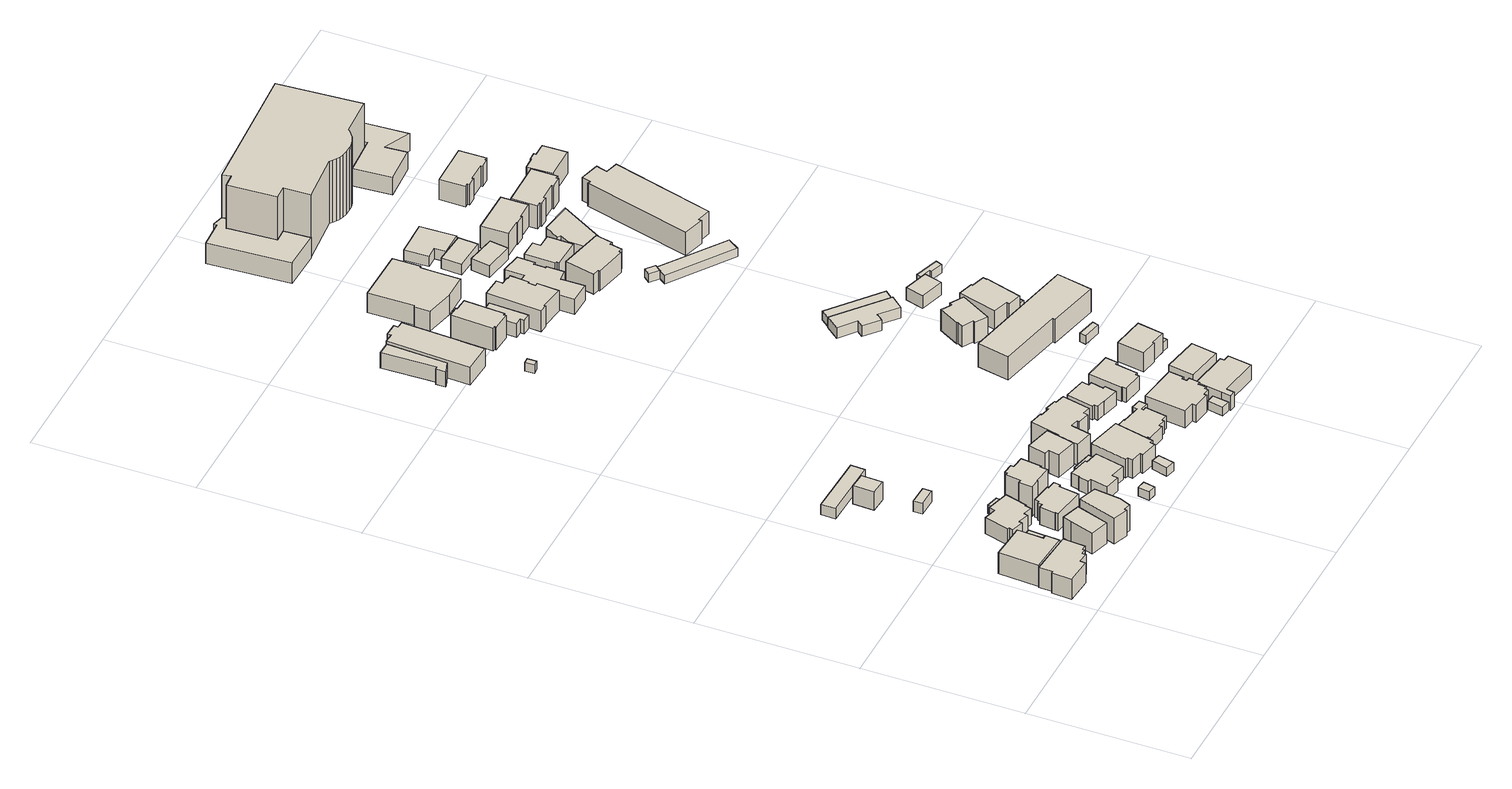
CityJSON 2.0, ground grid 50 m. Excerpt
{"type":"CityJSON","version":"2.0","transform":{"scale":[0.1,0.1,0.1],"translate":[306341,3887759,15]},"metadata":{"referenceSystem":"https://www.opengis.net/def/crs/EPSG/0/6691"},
"CityObjects":{
"building1":{"type":"Building","attributes":{"class":"3001","measuredHeight":2,"BuildingIDAttribute.prefecture":"22","BuildingIDAttribute.city":"22203","BuildingDetailAttribute.surveyYear":2015},"geometry":[{"type":"Solid","lod":"1","boundaries":[[[[0,1,2,3,4,5,6,7,8,9,10,11,12]],[[11,13,14,12]],[[10,15,13,11]],[[9,16,15,10]],[[8,17,16,9]],[[7,18,17,8]],[[6,19,18,7]],[[5,20,19,6]],[[4,21,20,5]],[[3,22,21,4]],[[2,23,22,3]],[[1,24,23,2]],[[0,25,24,1]],[[12,14,25,0]],[[13,15,16,17,18,19,20,21,22,23,24,25,14]]]]}]},
"building2":{"type":"Building","attributes":{"class":"3001","measuredHeight":2,"BuildingIDAttribute.prefecture":"22","BuildingIDAttribute.city":"22203","BuildingDetailAttribute.surveyYear":2015},"geometry":[{"type":"Solid","lod":"1","boundaries":[[[[26,27,28,29,30,31]],[[30,32,33,31]],[[29,34,32,30]],[[28,35,34,29]],[[27,36,35,28]],[[26,37,36,27]],[[31,33,37,26]],[[32,34,35,36,37,33]]]]}]},
"building3":{"type":"Building","attributes":{"class":"3003","measuredHeight":2,"BuildingIDAttribute.prefecture":"22","BuildingIDAttribute.city":"22203","BuildingDetailAttribute.surveyYear":2015},"geometry":[{"type":"Solid","lod":"1","boundaries":[[[[38,39,40,41]],[[40,42,43,41]],[[39,44,42,40]],[[38,45,44,39]],[[41,43,45,38]],[[42,44,45,43]]]]}]},
"building4":{"type":"Building","attributes":{"class":"3001","measuredHeight":2,"BuildingIDAttribute.prefecture":"22","BuildingIDAttribute.city":"22203","BuildingDetailAttribute.surveyYear":2015},"geometry":[{"type":"Solid","lod":"1","boundaries":[[[[46,47,48,49,50]],[[49,51,52,50]],[[48,53,51,49]],[[47,54,53,48]],[[46,55,54,47]],[[50,52,55,46]],[[51,53,54,55,52]]]]}]},
"building5":{"type":"Building","attributes":{"class":"3001","measuredHeight":2,"BuildingIDAttribute.prefecture":"22","BuildingIDAttribute.city":"22203","BuildingDetailAttribute.surveyYear":2015},"geometry":[{"type":"Solid","lod":"1","boundaries":[[[[56,57,58,59,60,61,62,63,64,65,66,67,68,69]],[[68,70,71,69]],[[67,72,70,68]],[[66,73,72,67]],[[65,74,73,66]],[[64,75,74,65]],[[63,76,75,64]],[[62,77,76,63]],[[61,78,77,62]],[[60,79,78,61]],[[59,80,79,60]],[[58,81,80,59]],[[57,82,81,58]],[[56,83,82,57]],[[69,71,83,56]],[[70,72,73,74,75,76,77,78,79,80,81,82,83,71]]]]}]},
"building6":{"type":"Building","attributes":{"class":"3002","measuredHeight":2,"BuildingIDAttribute.prefecture":"22","BuildingIDAttribute.city":"22203","BuildingDetailAttribute.surveyYear":2015},"geometry":[{"type":"Solid","lod":"1","boundaries":[[[[84,85,86,87,88,89,90]],[[89,91,92,90]],[[88,93,91,89]],[[87,94,93,88]],[[86,95,94,87]],[[85,96,95,86]],[[84,97,96,85]],[[90,92,97,84]],[[91,93,94,95,96,97,92]]]]}]},
"building7":{"type":"Building","attributes":{"class":"3001","measuredHeight":2,"BuildingIDAttribute.prefecture":"22","BuildingIDAttribute.city":"22203","BuildingDetailAttribute.surveyYear":2015},"geometry":[{"type":"Solid","lod":"1","boundaries":[[[[98,99,100,101,102,103,104,105,106,107,108,109,110,111]],[[110,112,113,111]],[[109,114,112,110]],[[108,115,114,109]],[[107,116,115,108]],[[106,117,116,107]],[[105,118,117,106]],[[104,119,118,105]],[[103,120,119,104]],[[102,121,120,103]],[[101,122,121,102]],[[100,123,122,101]],[[99,124,123,100]],[[98,125,124,99]],[[111,113,125,98]],[[112,114,115,116,117,118,119,120,121,122,123,124,125,113]]]]}]},
"building8":{"type":"Building","attributes":{"class":"3001","measuredHeight":2,"BuildingIDAttribute.prefecture":"22","BuildingIDAttribute.city":"22203","BuildingDetailAttribute.surveyYear":2015},"geometry":[{"type":"Solid","lod":"1","boundaries":[[[[126,127,128,129]],[[128,130,131,129]],[[127,132,130,128]],[[126,133,132,127]],[[129,131,133,126]],[[130,132,133,131]]]]}]},
"building9":{"type":"Building","attributes":{"class":"3001","measuredHeight":2,"BuildingIDAttribute.prefecture":"22","BuildingIDAttribute.city":"22203","BuildingDetailAttribute.surveyYear":2015},"geometry":[{"type":"Solid","lod":"1","boundaries":[[[[134,135,136,137]],[[136,138,139,137]],[[135,140,138,136]],[[134,141,140,135]],[[137,139,141,134]],[[138,140,141,139]]]]}]},
"building10":{"type":"Building","attributes":{"class":"3001","measuredHeight":2,"BuildingIDAttribute.prefecture":"22","BuildingIDAttribute.city":"22203","BuildingDetailAttribute.surveyYear":2015},"geometry":[{"type":"Solid","lod":"1","boundaries":[[[[142,143,144,145,146]],[[145,147,148,146]],[[144,149,147,145]],[[143,150,149,144]],[[142,151,150,143]],[[146,148,151,142]],[[147,149,150,151,148]]]]}]},
"building11":{"type":"Building","attributes":{"class":"3001","measuredHeight":2,"BuildingIDAttribute.prefecture":"22","BuildingIDAttribute.city":"22203","BuildingDetailAttribute.surveyYear":2015},"geometry":[{"type":"Solid","lod":"1","boundaries":[[[[152,153,154,155]],[[154,156,157,155]],[[153,158,156,154]],[[152,159,158,153]],[[155,157,159,152]],[[156,158,159,157]]]]}]},
"building12":{"type":"Building","attributes":{"class":"3001","measuredHeight":2,"BuildingIDAttribute.prefecture":"22","BuildingIDAttribute.city":"22203","BuildingDetailAttribute.surveyYear":2015},"geometry":[{"type":"Solid","lod":"1","boundaries":[[[[160,161,162,163,164,165,166,167,168,169,170,171,172,173]],[[172,174,175,173]],[[171,176,174,172]],[[170,177,176,171]],[[169,178,177,170]],[[168,179,178,169]],[[167,180,179,168]],[[166,181,180,167]],[[165,182,181,166]],[[164,183,182,165]],[[163,184,183,164]],[[162,185,184,163]],[[161,186,185,162]],[[160,187,186,161]],[[173,175,187,160]],[[174,176,177,178,179,180,181,182,183,184,185,186,187,175]]]]}]},
"building13":{"type":"Building","attributes":{"class":"3003","measuredHeight":2,"BuildingIDAttribute.prefecture":"22","BuildingIDAttribute.city":"22203","BuildingDetailAttribute.surveyYear":2015},"geometry":[{"type":"Solid","lod":"1","boundaries":[[[[188,189,190,191]],[[190,192,193,191]],[[189,194,192,190]],[[188,195,194,189]],[[191,193,195,188]],[[192,194,195,193]]]]}]},
"building14":{"type":"Building","attributes":{"class":"3001","measuredHeight":2,"BuildingIDAttribute.prefecture":"22","BuildingIDAttribute.city":"22203","BuildingDetailAttribute.surveyYear":2015},"geometry":[{"type":"Solid","lod":"1","boundaries":[[[[196,197,198,199,200,201,202,203,204,205,206,207]],[[206,208,209,207]],[[205,210,208,206]],[[204,211,210,205]],[[203,212,211,204]],[[202,213,212,203]],[[201,214,213,202]],[[200,215,214,201]],[[199,216,215,200]],[[198,217,216,199]],[[197,218,217,198]],[[196,219,218,197]],[[207,209,219,196]],[[208,210,211,212,213,214,215,216,217,218,219,209]]]]}]},
"building15":{"type":"Building","attributes":{"class":"3001","measuredHeight":2,"BuildingIDAttribute.prefecture":"22","BuildingIDAttribute.city":"22203","BuildingDetailAttribute.surveyYear":2015},"geometry":[{"type":"Solid","lod":"1","boundaries":[[[[220,221,222,223,224,225]],[[224,226,227,225]],[[223,228,226,224]],[[222,229,228,223]],[[221,230,229,222]],[[220,231,230,221]],[[225,227,231,220]],[[226,228,229,230,231,227]]]]}]},
"building16":{"type":"Building","attributes":{"class":"3001","measuredHeight":2,"BuildingIDAttribute.prefecture":"22","BuildingIDAttribute.city":"22203","BuildingDetailAttribute.surveyYear":2015},"geometry":[{"type":"Solid","lod":"1","boundaries":[[[[232,233,234,235,236,237]],[[236,238,239,237]],[[235,240,238,236]],[[234,241,240,235]],[[233,242,241,234]],[[232,243,242,233]],[[237,239,243,232]],[[238,240,241,242,243,239]]]]}]},
"building17":{"type":"Building","attributes":{"class":"3003","measuredHeight":2,"BuildingIDAttribute.prefecture":"22","BuildingIDAttribute.city":"22203","BuildingDetailAttribute.surveyYear":2015},"geometry":[{"type":"Solid","lod":"1","boundaries":[[[[244,245,246,247]],[[246,248,249,247]],[[245,250,248,246]],[[244,251,250,245]],[[247,249,251,244]],[[248,250,251,249]]]]}]},
"building18":{"type":"Building","attributes":{"class":"3001","measuredHeight":2,"BuildingIDAttribute.prefecture":"22","BuildingIDAttribute.city":"22203","BuildingDetailAttribute.surveyYear":2015},"geometry":[{"type":"Solid","lod":"1","boundaries":[[[[252,253,254,255,256,257,258,259,260,261]],[[260,262,263,261]],[[259,264,262,260]],[[258,265,264,259]],[[257,266,265,258]],[[256,267,266,257]],[[255,268,267,256]],[[254,269,268,255]],[[253,270,269,254]],[[252,271,270,253]],[[261,263,271,252]],[[262,264,265,266,267,268,269,270,271,263]]]]}]},
"building19":{"type":"Building","attributes":{"class":"3001","measuredHeight":2,"BuildingIDAttribute.prefecture":"22","BuildingIDAttribute.city":"22203","BuildingDetailAttribute.surveyYear":2015},"geometry":[{"type":"Solid","lod":"1","boundaries":[[[[272,273,274,275,276,277,278,279,280,281,282,283,284,285,286,287,288,289]],[[288,290,291,289]],[[287,292,290,288]],[[286,293,292,287]],[[285,294,293,286]],[[284,295,294,285]],[[283,296,295,284]],[[282,297,296,283]],[[281,298,297,282]],[[280,299,298,281]],[[279,300,299,280]],[[278,301,300,279]],[[277,302,301,278]],[[276,303,302,277]],[[275,304,303,276]],[[274,305,304,275]],[[273,306,305,274]],[[272,307,306,273]],[[289,291,307,272]],[[290,292,293,294,295,296,297,298,299,300,301,302,303,304,305,306,307,291]]]]}]},
"building20":{"type":"Building","attributes":{"class":"3001","measuredHeight":2,"BuildingIDAttribute.prefecture":"22","BuildingIDAttribute.city":"22203","BuildingDetailAttribute.surveyYear":2015},"geometry":[{"type":"Solid","lod":"1","boundaries":[[[[308,309,310,311,312,313,314,315,316,317,318,319,320,321,322,323,324,325]],[[324,326,327,325]],[[323,328,326,324]],[[322,329,328,323]],[[321,330,329,322]],[[320,331,330,321]],[[319,332,331,320]],[[318,333,332,319]],[[317,334,333,318]],[[316,335,334,317]],[[315,336,335,316]],[[314,337,336,315]],[[313,338,337,314]],[[312,339,338,313]],[[311,340,339,312]],[[310,341,340,311]],[[309,342,341,310]],[[308,343,342,309]],[[325,327,343,308]],[[326,328,329,330,331,332,333,334,335,336,337,338,339,340,341,342,343,327]]]]}]},
"building21":{"type":"Building","attributes":{"class":"3003","measuredHeight":2,"BuildingIDAttribute.prefecture":"22","BuildingIDAttribute.city":"22203","BuildingDetailAttribute.surveyYear":2015},"geometry":[{"type":"Solid","lod":"1","boundaries":[[[[344,345,346,347,348,349,350]],[[349,351,352,350]],[[348,353,351,349]],[[347,354,353,348]],[[346,355,354,347]],[[345,356,355,346]],[[344,357,356,345]],[[350,352,357,344]],[[351,353,354,355,356,357,352]]]]}]},
"building22":{"type":"Building","attributes":{"class":"3003","measuredHeight":2,"BuildingIDAttribute.prefecture":"22","BuildingIDAttribute.city":"22203","BuildingDetailAttribute.surveyYear":2015},"geometry":[{"type":"Solid","lod":"1","boundaries":[[[[358,359,360,361,362,363]],[[362,364,365,363]],[[361,366,364,362]],[[360,367,366,361]],[[359,368,367,360]],[[358,369,368,359]],[[363,365,369,358]],[[364,366,367,368,369,365]]]]}]},
"building23":{"type":"Building","attributes":{"class":"3001","measuredHeight":2,"BuildingIDAttribute.prefecture":"22","BuildingIDAttribute.city":"22203","BuildingDetailAttribute.surveyYear":2015},"geometry":[{"type":"Solid","lod":"1","boundaries":[[[[370,371,372,373,374,375,376,377,378,379,380,381]],[[380,382,383,381]],[[379,384,382,380]],[[378,385,384,379]],[[377,386,385,378]],[[376,387,386,377]],[[375,388,387,376]],[[374,389,388,375]],[[373,390,389,374]],[[372,391,390,373]],[[371,392,391,372]],[[370,393,392,371]],[[381,383,393,370]],[[382,384,385,386,387,388,389,390,391,392,393,383]]]]}]},
"building24":{"type":"Building","attributes":{"class":"3001","measuredHeight":2,"BuildingIDAttribute.prefecture":"22","BuildingIDAttribute.city":"22203","BuildingDetailAttribute.surveyYear":2015},"geometry":[{"type":"Solid","lod":"1","boundaries":[[[[394,395,396,397]],[[396,398,399,397]],[[395,400,398,396]],[[394,401,400,395]],[[397,399,401,394]],[[398,400,401,399]]]]}]},
"building25":{"type":"Building","attributes":{"class":"3001","measuredHeight":2,"BuildingIDAttribute.prefecture":"22","BuildingIDAttribute.city":"22203","BuildingDetailAttribute.surveyYear":2015},"geometry":[{"type":"Solid","lod":"1","boundaries":[[[[402,403,404,405,406,407,408,409,410,411]],[[410,412,413,411]],[[409,414,412,410]],[[408,415,414,409]],[[407,416,415,408]],[[406,417,416,407]],[[405,418,417,406]],[[404,419,418,405]],[[403,420,419,404]],[[402,421,420,403]],[[411,413,421,402]],[[412,414,415,416,417,418,419,420,421,413]]]]}]},
"building26":{"type":"Building","attributes":{"class":"3001","measuredHeight":2,"BuildingIDAttribute.prefecture":"22","BuildingIDAttribute.city":"22203","BuildingDetailAttribute.surveyYear":2015},"geometry":[{"type":"Solid","lod":"1","boundaries":[[[[422,423,424,425,426,427,428,429,430,431,432,433,434,435,436,437]],[[436,438,439,437]],[[435,440,438,436]],[[434,441,440,435]],[[433,442,441,434]],[[432,443,442,433]],[[431,444,443,432]],[[430,445,444,431]],[[429,446,445,430]],[[428,447,446,429]],[[427,448,447,428]],[[426,449,448,427]],[[425,450,449,426]],[[424,451,450,425]],[[423,452,451,424]],[[422,453,452,423]],[[437,439,453,422]],[[438,440,441,442,443,444,445,446,447,448,449,450,451,452,453,439]]]]}]},
"building27":{"type":"Building","attributes":{"class":"3003","measuredHeight":2,"BuildingIDAttribute.prefecture":"22","BuildingIDAttribute.city":"22203","BuildingDetailAttribute.surveyYear":2015},"geometry":[{"type":"Solid","lod":"1","boundaries":[[[[454,455,456,457]],[[456,458,459,457]],[[455,460,458,456]],[[454,461,460,455]],[[457,459,461,454]],[[458,460,461,459]]]]}]},
"building28":{"type":"Building","attributes":{"class":"3001","measuredHeight":2,"BuildingIDAttribute.prefecture":"22","BuildingIDAttribute.city":"22203","BuildingDetailAttribute.surveyYear":2015},"geometry":[{"type":"Solid","lod":"1","boundaries":[[[[462,463,464,465,466,467,468,469,470,471]],[[470,472,473,471]],[[469,474,472,470]],[[468,475,474,469]],[[467,476,475,468]],[[466,477,476,467]],[[465,478,477,466]],[[464,479,478,465]],[[463,480,479,464]],[[462,481,480,463]],[[471,473,481,462]],[[472,474,475,476,477,478,479,480,481,473]]]]}]},
"building29":{"type":"Building","attributes":{"class":"3001","measuredHeight":2,"BuildingIDAttribute.prefecture":"22","BuildingIDAttribute.city":"22203","BuildingDetailAttribute.surveyYear":2015},"geometry":[{"type":"Solid","lod":"1","boundaries":[[[[482,483,484,485,486,487,488,489,490,491]],[[490,492,493,491]],[[489,494,492,490]],[[488,495,494,489]],[[487,496,495,488]],[[486,497,496,487]],[[485,498,497,486]],[[484,499,498,485]],[[483,500,499,484]],[[482,501,500,483]],[[491,493,501,482]],[[492,494,495,496,497,498,499,500,501,493]]]]}]},
"building30":{"type":"Building","attributes":{"class":"3001","measuredHeight":2,"BuildingIDAttribute.prefecture":"22","BuildingIDAttribute.city":"22203","BuildingDetailAttribute.surveyYear":2015},"geometry":[{"type":"Solid","lod":"1","boundaries":[[[[502,503,504,505,506,507,508,509,510]],[[509,511,512,510]],[[508,513,511,509]],[[507,514,513,508]],[[506,515,514,507]],[[505,516,515,506]],[[504,517,516,505]],[[503,518,517,504]],[[502,519,518,503]],[[510,512,519,502]],[[511,513,514,515,516,517,518,519,512]]]]}]},
"building31":{"type":"Building","attributes":{"class":"3001","measuredHeight":2,"BuildingIDAttribute.prefecture":"22","BuildingIDAttribute.city":"22203","BuildingDetailAttribute.surveyYear":2015},"geometry":[{"type":"Solid","lod":"1","boundaries":[[[[520,521,522,523]],[[522,524,525,523]],[[521,526,524,522]],[[520,527,526,521]],[[523,525,527,520]],[[524,526,527,525]]]]}]},
"building32":{"type":"Building","attributes":{"class":"3001","measuredHeight":2,"BuildingIDAttribute.prefecture":"22","BuildingIDAttribute.city":"22203","BuildingDetailAttribute.surveyYear":2015},"geometry":[{"type":"Solid","lod":"1","boundaries":[[[[528,529,530,531,532,533,534,535]],[[534,536,537,535]],[[533,538,536,534]],[[532,539,538,533]],[[531,540,539,532]],[[530,541,540,531]],[[529,542,541,530]],[[528,543,542,529]],[[535,537,543,528]],[[536,538,539,540,541,542,543,537]]]]}]},
"building33":{"type":"Building","attributes":{"class":"3001","measuredHeight":2,"BuildingIDAttribute.prefecture":"22","BuildingIDAttribute.city":"22203","BuildingDetailAttribute.surveyYear":2015},"geometry":[{"type":"Solid","lod":"1","boundaries":[[[[544,545,546,547,548,549]],[[548,550,551,549]],[[547,552,550,548]],[[546,553,552,547]],[[545,554,553,546]],[[544,555,554,545]],[[549,551,555,544]],[[550,552,553,554,555,551]]]]}]},
"building34":{"type":"Building","attributes":{"class":"3001","measuredHeight":2,"BuildingIDAttribute.prefecture":"22","BuildingIDAttribute.city":"22203","BuildingDetailAttribute.surveyYear":2015},"geometry":[{"type":"Solid","lod":"1","boundaries":[[[[556,557,558,559,560,561,562,563,564,565]],[[564,566,567,565]],[[563,568,566,564]],[[562,569,568,563]],[[561,570,569,562]],[[560,571,570,561]],[[559,572,571,560]],[[558,573,572,559]],[[557,574,573,558]],[[556,575,574,557]],[[565,567,575,556]],[[566,568,569,570,571,572,573,574,575,567]]]]}]},
"building35":{"type":"Building","attributes":{"class":"3001","measuredHeight":2,"BuildingIDAttribute.prefecture":"22","BuildingIDAttribute.city":"22203","BuildingDetailAttribute.surveyYear":2015},"geometry":[{"type":"Solid","lod":"1","boundaries":[[[[576,577,578,579,580,581,582,583,584,585,586,587,588,589,590]],[[589,591,592,590]],[[588,593,591,589]],[[587,594,593,588]],[[586,595,594,587]],[[585,596,595,586]],[[584,597,596,585]],[[583,598,597,584]],[[582,599,598,583]],[[581,600,599,582]],[[580,601,600,581]],[[579,602,601,580]],[[578,603,602,579]],[[577,604,603,578]],[[576,605,604,577]],[[590,592,605,576]],[[591,593,594,595,596,597,598,599,600,601,602,603,604,605,592]]]]}]},
"building36":{"type":"Building","attributes":{"class":"3001","measuredHeight":2,"BuildingIDAttribute.prefecture":"22","BuildingIDAttribute.city":"22203","BuildingDetailAttribute.surveyYear":2015},"geometry":[{"type":"Solid","lod":"1","boundaries":[[[[606,607,608,609,610,611,612,613,614,615]],[[614,616,617,615]],[[613,618,616,614]],[[612,619,618,613]],[[611,620,619,612]],[[610,621,620,611]],[[609,622,621,610]],[[608,623,622,609]],[[607,624,623,608]],[[606,625,624,607]],[[615,617,625,606]],[[616,618,619,620,621,622,623,624,625,617]]]]}]},
"building37":{"type":"Building","attributes":{"class":"3001","measuredHeight":2,"BuildingIDAttribute.prefecture":"22","BuildingIDAttribute.city":"22203","BuildingDetailAttribute.surveyYear":2015},"geometry":[{"type":"Solid","lod":"1","boundaries":[[[[626,627,628,629,630,631]],[[630,632,633,631]],[[629,634,632,630]],[[628,635,634,629]],[[627,636,635,628]],[[626,637,636,627]],[[631,633,637,626]],[[632,634,635,636,637,633]]]]}]},
"building38":{"type":"Building","attributes":{"class":"3003","measuredHeight":2,"BuildingIDAttribute.prefecture":"22","BuildingIDAttribute.city":"22203","BuildingDetailAttribute.surveyYear":2015},"geometry":[{"type":"Solid","lod":"1","boundaries":[[[[638,639,640,641]],[[640,642,643,641]],[[639,644,642,640]],[[638,645,644,639]],[[641,643,645,638]],[[642,644,645,643]]]]}]},
"building39":{"type":"Building","attributes":{"class":"3003","measuredHeight":2,"BuildingIDAttribute.prefecture":"22","BuildingIDAttribute.city":"22203","BuildingDetailAttribute.surveyYear":2015},"geometry":[{"type":"Solid","lod":"1","boundaries":[[[[646,647,648,649]],[[648,650,651,649]],[[647,652,650,648]],[[646,653,652,647]],[[649,651,653,646]],[[650,652,653,651]]]]}]},
"building40":{"type":"Building","attributes":{"class":"3001","measuredHeight":2,"BuildingIDAttribute.prefecture":"22","BuildingIDAttribute.city":"22203","BuildingDetailAttribute.surveyYear":2015},"geometry":[{"type":"Solid","lod":"1","boundaries":[[[[654,655,656,657,658,659,660,661,662]],[[661,663,664,662]],[[660,665,663,661]],[[659,666,665,660]],[[658,667,666,659]],[[657,668,667,658]],[[656,669,668,657]],[[655,670,669,656]],[[654,671,670,655]],[[662,664,671,654]],[[663,665,666,667,668,669,670,671,664]]]]}]},
"building41":{"type":"Building","attributes":{"class":"3001","measuredHeight":2,"BuildingIDAttribute.prefecture":"22","BuildingIDAttribute.city":"22203","BuildingDetailAttribute.surveyYear":2015},"geometry":[{"type":"Solid","lod":"1","boundaries":[[[[672,673,674,675,676,677,678,679,680,681,682,683]],[[682,684,685,683]],[[681,686,684,682]],[[680,687,686,681]],[[679,688,687,680]],[[678,689,688,679]],[[677,690,689,678]],[[676,691,690,677]],[[675,692,691,676]],[[674,693,692,675]],[[673,694,693,674]],[[672,695,694,673]],[[683,685,695,672]],[[684,686,687,688,689,690,691,692,693,694,695,685]]]]}]},
"building42":{"type":"Building","attributes":{"class":"3003","measuredHeight":2,"BuildingIDAttribute.prefecture":"22","BuildingIDAttribute.city":"22203","BuildingDetailAttribute.surveyYear":2015},"geometry":[{"type":"Solid","lod":"1","boundaries":[[[[696,697,698,699]],[[698,700,701,699]],[[697,702,700,698]],[[696,703,702,697]],[[699,701,703,696]],[[700,702,703,701]]]]}]},
"building43":{"type":"Building","attributes":{"class":"3001","measuredHeight":2,"BuildingIDAttribute.prefecture":"22","BuildingIDAttribute.city":"22203","BuildingDetailAttribute.surveyYear":2015},"geometry":[{"type":"Solid","lod":"1","boundaries":[[[[704,705,706,707,708,709,710,711,712,713]],[[712,714,715,713]],[[711,716,714,712]],[[710,717,716,711]],[[709,718,717,710]],[[708,719,718,709]],[[707,720,719,708]],[[706,721,720,707]],[[705,722,721,706]],[[704,723,722,705]],[[713,715,723,704]],[[714,716,717,718,719,720,721,722,723,715]]]]}]},
"building44":{"type":"Building","attributes":{"class":"3001","measuredHeight":2,"BuildingIDAttribute.prefecture":"22","BuildingIDAttribute.city":"22203","BuildingDetailAttribute.surveyYear":2015},"geometry":[{"type":"Solid","lod":"1","boundaries":[[[[724,725,726,727,728,729,730,731,732,733,734]],[[733,735,736,734]],[[732,737,735,733]],[[731,738,737,732]],[[730,739,738,731]],[[729,740,739,730]],[[728,741,740,729]],[[727,742,741,728]],[[726,743,742,727]],[[725,744,743,726]],[[724,745,744,725]],[[734,736,745,724]],[[735,737,738,739,740,741,742,743,744,745,736]]]]}]},
"building45":{"type":"Building","attributes":{"class":"3003","measuredHeight":2,"BuildingIDAttribute.prefecture":"22","BuildingIDAttribute.city":"22203","BuildingDetailAttribute.surveyYear":2015},"geometry":[{"type":"Solid","lod":"1","boundaries":[[[[746,747,748,749]],[[748,750,751,749]],[[747,752,750,748]],[[746,753,752,747]],[[749,751,753,746]],[[750,752,753,751]]]]}]},
"building46":{"type":"Building","attributes":{"class":"3001","measuredHeight":2,"BuildingIDAttribute.prefecture":"22","BuildingIDAttribute.city":"22203","BuildingDetailAttribute.surveyYear":2015},"geometry":[{"type":"Solid","lod":"1","boundaries":[[[[754,755,756,757]],[[756,758,759,757]],[[755,760,758,756]],[[754,761,760,755]],[[757,759,761,754]],[[758,760,761,759]]]]}]},
"building47":{"type":"Building","attributes":{"class":"3001","measuredHeight":2,"BuildingIDAttribute.prefecture":"22","BuildingIDAttribute.city":"22203","BuildingDetailAttribute.surveyYear":2015},"geometry":[{"type":"Solid","lod":"1","boundaries":[[[[762,763,764,765,766,767,768,769,770,771]],[[770,772,773,771]],[[769,774,772,770]],[[768,775,774,769]],[[767,776,775,768]],[[766,777,776,767]],[[765,778,777,766]],[[764,779,778,765]],[[763,780,779,764]],[[762,781,780,763]],[[771,773,781,762]],[[772,774,775,776,777,778,779,780,781,773]]]]}]},
"building48":{"type":"Building","attributes":{"class":"3001","measuredHeight":2,"BuildingIDAttribute.prefecture":"22","BuildingIDAttribute.city":"22203","BuildingDetailAttribute.surveyYear":2015},"geometry":[{"type":"Solid","lod":"1","boundaries":[[[[782,783,784,785]],[[784,786,787,785]],[[783,788,786,784]],[[782,789,788,783]],[[785,787,789,782]],[[786,788,789,787]]]]}]},
"building49":{"type":"Building","attributes":{"class":"3001","measuredHeight":2,"BuildingIDAttribute.prefecture":"22","BuildingIDAttribute.city":"22203","BuildingDetailAttribute.surveyYear":2015},"geometry":[{"type":"Solid","lod":"1","boundaries":[[[[790,791,792,793]],[[792,794,795,793]],[[791,796,794,792]],[[790,797,796,791]],[[793,795,797,790]],[[794,796,797,795]]]]}]},
"building50":{"type":"Building","attributes":{"class":"3001","measuredHeight":2,"BuildingIDAttribute.prefecture":"22","BuildingIDAttribute.city":"22203","BuildingDetailAttribute.surveyYear":2015},"geometry":[{"type":"Solid","lod":"1","boundaries":[[[[798,799,800,801]],[[800,802,803,801]],[[799,804,802,800]],[[798,805,804,799]],[[801,803,805,798]],[[802,804,805,803]]]]}]},
"building51":{"type":"Building","attributes":{"class":"3001","measuredHeight":2,"BuildingIDAttribute.prefecture":"22","BuildingIDAttribute.city":"22203","BuildingDetailAttribute.surveyYear":2015},"geometry":[{"type":"Solid","lod":"1","boundaries":[[[[806,807,808,809,810,811,812,813]],[[812,814,815,813]],[[811,816,814,812]],[[810,817,816,811]],[[809,818,817,810]],[[808,819,818,809]],[[807,820,819,808]],[[806,821,820,807]],[[813,815,821,806]],[[814,816,817,818,819,820,821,815]]]]}]},
"building52":{"type":"Building","attributes":{"class":"3001","measuredHeight":2,"BuildingIDAttribute.prefecture":"22","BuildingIDAttribute.city":"22203","BuildingDetailAttribute.surveyYear":2015},"geometry":[{"type":"Solid","lod":"1","boundaries":[[[[822,823,824,825,826,827]],[[826,828,829,827]],[[825,830,828,826]],[[824,831,830,825]],[[823,832,831,824]],[[822,833,832,823]],[[827,829,833,822]],[[828,830,831,832,833,829]]]]}]},
"building53":{"type":"Building","attributes":{"class":"3003","measuredHeight":2,"BuildingIDAttribute.prefecture":"22","BuildingIDAttribute.city":"22203","BuildingDetailAttribute.surveyYear":2015},"geometry":[{"type":"Solid","lod":"1","boundaries":[[[[834,835,836,837,838,839]],[[838,840,841,839]],[[837,842,840,838]],[[836,843,842,837]],[[835,844,843,836]],[[834,845,844,835]],[[839,841,845,834]],[[840,842,843,844,845,841]]]]}]},
"building54":{"type":"Building","attributes":{"class":"3003","measuredHeight":2,"BuildingIDAttribute.prefecture":"22","BuildingIDAttribute.city":"22203","BuildingDetailAttribute.surveyYear":2015},"geometry":[{"type":"Solid","lod":"1","boundaries":[[[[846,847,848,849]],[[848,850,851,849]],[[847,852,850,848]],[[846,853,852,847]],[[849,851,853,846]],[[850,852,853,851]]]]}]},
"building55":{"type":"Building","attributes":{"class":"3001","measuredHeight":2,"BuildingIDAttribute.prefecture":"22","BuildingIDAttribute.city":"22203","BuildingDetailAttribute.surveyYear":2015},"geometry":[{"type":"Solid","lod":"1","boundaries":[[[[854,855,856,857,858,859,860,861]],[[860,862,863,861]],[[859,864,862,860]],[[858,865,864,859]],[[857,866,865,858]],[[856,867,866,857]],[[855,868,867,856]],[[854,869,868,855]],[[861,863,869,854]],[[862,864,865,866,867,868,869,863]]]]}]},
"building56":{"type":"Building","attributes":{"class":"3001","measuredHeight":2,"BuildingIDAttribute.prefecture":"22","BuildingIDAttribute.city":"22203","BuildingDetailAttribute.surveyYear":2015},"geometry":[{"type":"Solid","lod":"1","boundaries":[[[[870,871,872,873,874,875,876]],[[875,877,878,876]],[[874,879,877,875]],[[873,880,879,874]],[[872,881,880,873]],[[871,882,881,872]],[[870,883,882,871]],[[876,878,883,870]],[[877,879,880,881,882,883,878]]]]}]},
"building57":{"type":"Building","attributes":{"class":"3002","measuredHeight":2,"BuildingIDAttribute.prefecture":"22","BuildingIDAttribute.city":"22203","BuildingDetailAttribute.surveyYear":2015},"geometry":[{"type":"Solid","lod":"1","boundaries":[[[[884,885,886,887,888,889,890,891,892,893,894,895,896,897,898,899,900,901,902,903,904]],[[903,905,906,904]],[[902,907,905,903]],[[901,908,907,902]],[[900,909,908,901]],[[899,910,909,900]],[[898,911,910,899]],[[897,912,911,898]],[[896,913,912,897]],[[895,914,913,896]],[[894,915,914,895]],[[893,916,915,894]],[[892,917,916,893]],[[891,918,917,892]],[[890,919,918,891]],[[889,920,919,890]],[[888,921,920,889]],[[887,922,921,888]],[[886,923,922,887]],[[885,924,923,886]],[[884,925,924,885]],[[904,906,925,884]],[[905,907,908,909,910,911,912,913,914,915,916,917,918,919,920,921,922,923,924,925,906]]]]}]},
"building58":{"type":"Building","attributes":{"class":"3001","measuredHeight":2,"BuildingIDAttribute.prefecture":"22","BuildingIDAttribute.city":"22203","BuildingDetailAttribute.surveyYear":2015},"geometry":[{"type":"Solid","lod":"1","boundaries":[[[[926,927,928,929,930,931,932,933,934,935,936,937,938]],[[937,939,940,938]],[[936,941,939,937]],[[935,942,941,936]],[[934,943,942,935]],[[933,944,943,934]],[[932,945,944,933]],[[931,946,945,932]],[[930,947,946,931]],[[929,948,947,930]],[[928,949,948,929]],[[927,950,949,928]],[[926,951,950,927]],[[938,940,951,926]],[[939,941,942,943,944,945,946,947,948,949,950,951,940]]]]}]},
"building59":{"type":"Building","attributes":{"class":"3001","measuredHeight":2,"BuildingIDAttribute.prefecture":"22","BuildingIDAttribute.city":"22203","BuildingDetailAttribute.surveyYear":2015},"geometry":[{"type":"Solid","lod":"1","boundaries":[[[[952,953,954,955,956,957,958,959,960,961,962]],[[961,963,964,962]],[[960,965,963,961]],[[959,966,965,960]],[[958,967,966,959]],[[957,968,967,958]],[[956,969,968,957]],[[955,970,969,956]],[[954,971,970,955]],[[953,972,971,954]],[[952,973,972,953]],[[962,964,973,952]],[[963,965,966,967,968,969,970,971,972,973,964]]]]}]},
"building60":{"type":"Building","attributes":{"class":"3001","measuredHeight":2,"BuildingIDAttribute.prefecture":"22","BuildingIDAttribute.city":"22203","BuildingDetailAttribute.surveyYear":2015},"geometry":[{"type":"Solid","lod":"1","boundaries":[[[[974,975,976,977,978,979,980,981,982,983,984,985]],[[984,986,987,985]],[[983,988,986,984]],[[982,989,988,983]],[[981,990,989,982]],[[980,991,990,981]],[[979,992,991,980]],[[978,993,992,979]],[[977,994,993,978]],[[976,995,994,977]],[[975,996,995,976]],[[974,997,996,975]],[[985,987,997,974]],[[986,988,989,990,991,992,993,994,995,996,997,987]]]]}]},
"building61":{"type":"Building","attributes":{"class":"3003","measuredHeight":2,"BuildingIDAttribute.prefecture":"22","BuildingIDAttribute.city":"22203","BuildingDetailAttribute.surveyYear":2015},"geometry":[{"type":"Solid","lod":"1","boundaries":[[[[998,999,1000,1001,1002,1003,1004,1005]],[[1004,1006,1007,1005]],[[1003,1008,1006,1004]],[[1002,1009,1008,1003]],[[1001,1010,1009,1002]],[[1000,1011,1010,1001]],[[999,1012,1011,1000]],[[998,1013,1012,999]],[[1005,1007,1013,998]],[[1006,1008,1009,1010,1011,1012,1013,1007]]]]}]},
"building62":{"type":"Building","attributes":{"class":"3001","measuredHeight":2,"BuildingIDAttribute.prefecture":"22","BuildingIDAttribute.city":"22203","BuildingDetailAttribute.surveyYear":2015},"geometry":[{"type":"Solid","lod":"1","boundaries":[[[[1014,1015,1016,1017,1018,1019,1020,1021]],[[1020,1022,1023,1021]],[[1019,1024,1022,1020]],[[1018,1025,1024,1019]],[[1017,1026,1025,1018]],[[1016,1027,1026,1017]],[[1015,1028,1027,1016]],[[1014,1029,1028,1015]],[[1021,1023,1029,1014]],[[1022,1024,1025,1026,1027,1028,1029,1023]]]]}]}
},
"vertices":[
[161,176,17],[156,107,17],[140,108,17],[140,101,17],[123,102,17],[123,96,17],[123,90,17],[89,92,17],[88,76,17],[5,82,17],[9,144,17],[16,144,17],[18,186,17],[16,144,88],[18,186,88],[9,144,88],[5,82,88],[88,76,88],[89,92,88],[123,90,88],[123,96,88],[123,102,88],[140,101,88],[140,108,88],[156,107,88],[161,176,88],
[141,226,15],[154,225,15],[151,181,15],[24,189,15],[32,314,15],[146,307,15],[32,314,89],[146,307,89],[24,189,89],[151,181,89],[154,225,89],[141,226,89],
[145,250,21],[149,301,21],[201,297,21],[197,246,21],[201,297,51],[197,246,51],[149,301,51],[145,250,51],
[231,184,23],[240,210,23],[299,191,23],[265,89,23],[206,108,23],[265,89,96],[206,108,96],[299,191,96],[240,210,96],[231,184,96],
[180,419,15],[220,408,15],[226,427,15],[297,407,15],[277,338,15],[274,339,15],[268,319,15],[240,327,15],[237,316,15],[202,326,15],[199,316,15],[161,327,15],[165,340,15],[158,342,15],[165,340,71],[158,342,71],[161,327,71],[199,316,71],[202,326,71],[237,316,71],[240,327,71],[268,319,71],[274,339,71],[277,338,71],[297,407,71],[226,427,71],[220,408,71],[180,419,71],
[309,190,27],[365,170,27],[354,88,27],[339,53,27],[317,58,27],[314,51,27],[267,68,27],[314,51,117],[267,68,117],[317,58,117],[339,53,117],[354,88,117],[365,170,117],[309,190,117],
[359,310,22],[359,306,22],[386,302,22],[383,281,22],[376,282,22],[366,219,22],[263,235,22],[264,245,22],[263,246,22],[270,294,22],[283,292,22],[285,307,22],[292,306,22],[294,320,22],[292,306,83],[294,320,83],[285,307,83],[283,292,83],[270,294,83],[263,246,83],[264,245,83],[263,235,83],[366,219,83],[376,282,83],[383,281,83],[386,302,83],[359,306,83],[359,310,83],
[306,440,12],[301,418,12],[263,426,12],[268,449,12],[263,426,42],[268,449,42],[301,418,42],[306,440,42],
[199,616,7],[199,644,7],[260,642,7],[259,614,7],[260,642,45],[259,614,45],[199,644,45],[199,616,45],
[214,807,8],[212,761,8],[211,742,8],[160,745,8],[163,810,8],[160,745,72],[163,810,72],[211,742,72],[212,761,72],[214,807,72],
[82,827,8],[83,872,8],[276,866,8],[274,821,8],[276,866,44],[274,821,44],[83,872,44],[82,827,44],
[398,346,15],[394,347,15],[391,322,15],[334,330,15],[333,327,15],[302,331,15],[307,373,15],[317,372,15],[323,421,15],[333,419,15],[334,427,15],[367,423,15],[366,414,15],[406,409,15],[366,414,118],[406,409,118],[367,423,118],[334,427,118],[333,419,118],[323,421,118],[317,372,118],[307,373,118],[302,331,118],[333,327,118],[334,330,118],[391,322,118],[394,347,118],[398,346,118],
[506,51,30],[479,56,30],[486,92,30],[513,87,30],[486,92,60],[513,87,60],[479,56,60],[506,51,60],
[445,217,31],[434,219,31],[441,251,31],[444,251,31],[450,278,31],[514,264,31],[513,257,31],[555,248,31],[534,158,31],[485,169,31],[481,151,31],[433,162,31],[481,151,78],[433,162,78],[485,169,78],[534,158,78],[555,248,78],[513,257,78],[514,264,78],[450,278,78],[444,251,78],[441,251,78],[434,219,78],[445,217,78],
[561,274,31],[556,250,31],[517,259,31],[518,264,31],[490,270,31],[494,288,31],[490,270,61],[494,288,61],[518,264,61],[517,259,61],[556,250,61],[561,274,61],
[549,314,21],[482,330,21],[490,363,21],[475,367,21],[488,423,21],[570,403,21],[488,423,100],[570,403,100],[475,367,100],[490,363,100],[482,330,100],[549,314,100],
[607,103,32],[636,95,32],[624,45,32],[594,53,32],[624,45,62],[594,53,62],[636,95,62],[607,103,62],
[568,269,34],[676,243,34],[647,119,34],[637,121,34],[633,105,34],[578,118,34],[580,126,34],[545,134,34],[549,151,34],[541,153,34],[549,151,99],[541,153,99],[545,134,99],[580,126,99],[578,118,99],[633,105,99],[637,121,99],[647,119,99],[676,243,99],[568,269,99],
[564,367,25],[566,366,25],[588,459,25],[631,449,25],[630,445,25],[660,438,25],[661,445,25],[698,436,25],[696,431,25],[727,423,25],[708,337,25],[684,342,25],[680,328,25],[641,337,25],[643,344,25],[618,350,25],[604,288,25],[549,301,25],[604,288,99],[549,301,99],[618,350,99],[643,344,99],[641,337,99],[680,328,99],[684,342,99],[708,337,99],[727,423,99],[696,431,99],[698,436,99],[661,445,99],[660,438,99],[630,445,99],[631,449,99],[588,459,99],[566,366,99],[564,367,99],
[686,246,34],[725,239,34],[724,236,34],[783,225,34],[785,240,34],[817,234,34],[813,208,34],[788,213,34],[786,207,34],[798,205,34],[786,139,34],[765,142,34],[764,135,34],[740,140,34],[738,130,34],[680,140,34],[681,148,34],[669,150,34],[681,148,78],[669,150,78],[680,140,78],[738,130,78],[740,140,78],[764,135,78],[765,142,78],[786,139,78],[798,205,78],[786,207,78],[788,213,78],[813,208,78],[817,234,78],[785,240,78],[783,225,78],[724,236,78],[725,239,78],[686,246,78],
[174,2043,18],[175,2073,18],[184,2074,18],[180,2242,18],[222,2241,18],[213,2055,18],[179,2043,18],[213,2055,72],[179,2043,72],[222,2241,72],[180,2242,72],[184,2074,72],[175,2073,72],[174,2043,72],
[728,424,38],[724,425,38],[726,433,38],[753,427,38],[741,371,38],[718,376,38],[741,371,68],[718,376,68],[753,427,68],[726,433,68],[724,425,68],[728,424,68],
[755,424,36],[825,409,36],[820,387,36],[832,384,36],[823,345,36],[832,343,36],[823,305,36],[769,318,36],[769,320,36],[741,326,36],[744,337,36],[736,338,36],[744,337,84],[736,338,84],[741,326,84],[769,320,84],[769,318,84],[823,305,84],[832,343,84],[823,345,84],[832,384,84],[820,387,84],[825,409,84],[755,424,84],
[350,1845,15],[332,1844,15],[331,1873,15],[349,1874,15],[331,1873,45],[349,1874,45],[332,1844,45],[350,1845,45],
[224,2244,17],[254,2242,17],[255,2254,17],[296,2252,17],[295,2239,17],[317,2238,17],[308,2054,17],[307,2054,17],[303,1980,17],[211,1985,17],[303,1980,80],[211,1985,80],[307,2054,80],[308,2054,80],[317,2238,80],[295,2239,80],[296,2252,80],[255,2254,80],[254,2242,80],[224,2244,80],
[825,219,35],[951,202,35],[944,155,35],[936,156,35],[934,141,35],[946,139,35],[941,105,35],[932,106,35],[929,81,35],[922,82,35],[920,70,35],[897,73,35],[896,65,35],[842,72,35],[844,86,35],[807,91,35],[844,86,95],[807,91,95],[842,72,95],[896,65,95],[897,73,95],[920,70,95],[922,82,95],[929,81,95],[932,106,95],[941,105,95],[946,139,95],[934,141,95],[936,156,95],[944,155,95],[951,202,95],[825,219,95],
[907,67,35],[935,63,35],[927,12,35],[899,17,35],[927,12,65],[899,17,65],[935,63,65],[907,67,65],
[861,405,37],[947,391,37],[941,353,37],[932,355,37],[920,285,37],[912,286,37],[910,274,37],[844,285,37],[846,298,37],[843,298,37],[846,298,86],[843,298,86],[844,285,86],[910,274,86],[912,286,86],[920,285,86],[932,355,86],[941,353,86],[947,391,86],[861,405,86],
[377,2117,22],[410,2115,22],[410,2111,22],[450,2108,22],[443,1983,22],[437,1983,22],[436,1975,22],[377,1979,22],[378,1984,22],[369,1985,22],[378,1984,102],[369,1985,102],[377,1979,102],[436,1975,102],[437,1983,102],[443,1983,102],[450,2108,102],[410,2111,102],[410,2115,102],[377,2117,102],
[1069,99,35],[1068,87,35],[1089,84,35],[1077,9,35],[952,29,35],[948,4,35],[929,7,35],[934,38,35],[947,119,35],[934,38,87],[947,119,87],[929,7,87],[948,4,87],[952,29,87],[1077,9,87],[1089,84,87],[1068,87,87],[1069,99,87],
[1074,187,37],[1060,108,37],[947,128,37],[961,207,37],[947,128,109],[961,207,109],[1060,108,109],[1074,187,109],
[452,2057,25],[502,2055,25],[497,1947,25],[497,1943,25],[496,1934,25],[470,1935,25],[470,1947,25],[447,1948,25],[470,1947,73],[447,1948,73],[470,1935,73],[496,1934,73],[497,1943,73],[497,1947,73],[502,2055,73],[452,2057,73],
[999,378,39],[1100,361,39],[1086,281,39],[1038,289,39],[1037,284,39],[985,293,39],[1037,284,106],[985,293,106],[1038,289,106],[1086,281,106],[1100,361,106],[999,378,106],
[550,2368,26],[550,2282,26],[544,2282,26],[543,2247,26],[542,2158,26],[463,2159,26],[376,2178,26],[377,2227,26],[382,2229,26],[382,2370,26],[382,2229,95],[382,2370,95],[377,2227,95],[376,2178,95],[463,2159,95],[542,2158,95],[543,2247,95],[544,2282,95],[550,2282,95],[550,2368,95],
[510,2068,24],[572,2064,24],[570,2044,24],[596,2042,24],[595,2039,24],[600,2039,24],[608,2038,24],[604,1980,24],[599,1980,24],[597,1957,24],[607,1957,24],[602,1888,24],[524,1899,24],[524,1895,24],[498,1897,24],[524,1895,97],[498,1897,97],[524,1899,97],[602,1888,97],[607,1957,97],[597,1957,97],[599,1980,97],[604,1980,97],[608,2038,97],[600,2039,97],[595,2039,97],[596,2042,97],[570,2044,97],[572,2064,97],[510,2068,97],
[956,751,36],[918,773,36],[922,780,36],[889,799,36],[899,816,36],[896,818,36],[933,882,36],[965,863,36],[969,872,36],[1011,847,36],[969,872,109],[1011,847,109],[965,863,109],[933,882,109],[896,818,109],[899,816,109],[889,799,109],[922,780,109],[918,773,109],[956,751,109],
[1014,573,32],[1015,581,32],[810,625,32],[831,725,32],[1201,647,32],[1178,537,32],[1201,647,114],[1178,537,114],[831,725,114],[810,625,114],[1015,581,114],[1014,573,114],
[1109,277,39],[1087,282,39],[1100,351,39],[1123,347,39],[1100,351,69],[1123,347,69],[1087,282,69],[1109,277,69],
[1097,496,39],[1092,477,39],[1033,490,39],[1038,509,39],[1033,490,69],[1038,509,69],[1092,477,69],[1097,496,69],
[996,1055,16],[963,1016,16],[907,1062,16],[899,1052,16],[890,1042,16],[843,1082,16],[859,1100,16],[808,1142,16],[842,1183,16],[808,1142,53],[842,1183,53],[859,1100,53],[843,1082,53],[890,1042,53],[899,1052,53],[907,1062,53],[963,1016,53],[996,1055,53],
[612,2016,22],[651,2014,22],[652,2075,22],[717,2065,22],[715,2010,22],[707,2010,22],[706,1974,22],[711,1974,22],[710,1919,22],[676,1915,22],[676,1842,22],[607,1844,22],[676,1842,75],[607,1844,75],[676,1915,75],[710,1919,75],[711,1974,75],[706,1974,75],[707,2010,75],[715,2010,75],[717,2065,75],[652,2075,75],[651,2014,75],[612,2016,75],
[1015,1083,20],[994,1059,20],[843,1184,20],[863,1209,20],[843,1184,51],[863,1209,51],[994,1059,51],[1015,1083,51],
[1024,865,42],[1072,851,42],[1071,846,42],[1113,833,42],[1110,822,42],[1112,821,42],[1078,708,42],[1035,721,42],[1038,730,42],[989,745,42],[1038,730,107],[989,745,107],[1035,721,107],[1078,708,107],[1112,821,107],[1110,822,107],[1113,833,107],[1071,846,107],[1072,851,107],[1024,865,107],
[526,2843,28],[484,2840,28],[493,2689,28],[535,2691,28],[539,2608,28],[414,2610,28],[400,2865,28],[485,2869,28],[485,2878,28],[487,2879,28],[521,2870,28],[487,2879,100],[521,2870,100],[485,2878,100],[485,2869,100],[400,2865,100],[414,2610,100],[539,2608,100],[535,2691,100],[493,2689,100],[484,2840,100],[526,2843,100],
[1111,816,42],[1133,810,42],[1104,708,42],[1082,714,42],[1104,708,72],[1082,714,72],[1133,810,72],[1111,816,72],
[1098,1002,33],[1082,946,33],[1005,969,33],[1022,1025,33],[1005,969,77],[1022,1025,77],[1082,946,77],[1098,1002,77],
[734,1824,19],[735,1829,19],[715,1833,19],[736,1927,19],[877,1896,19],[865,1843,19],[857,1845,19],[849,1807,19],[836,1810,19],[834,1802,19],[836,1810,89],[834,1802,89],[849,1807,89],[857,1845,89],[865,1843,89],[877,1896,89],[736,1927,89],[715,1833,89],[735,1829,89],[734,1824,89],
[763,2167,25],[754,2108,25],[661,2123,25],[671,2183,25],[661,2123,66],[671,2183,66],[754,2108,66],[763,2167,66],
[741,2253,28],[737,2191,28],[636,2197,28],[640,2260,28],[636,2197,66],[640,2260,66],[737,2191,66],[741,2253,66],
[871,1715,15],[855,1696,15],[829,1717,15],[845,1737,15],[829,1717,45],[845,1737,45],[855,1696,45],[871,1715,45],
[722,2046,23],[777,2045,23],[776,2020,23],[819,2019,23],[817,1938,23],[725,1941,23],[726,1950,23],[719,1951,23],[726,1950,88],[719,1951,88],[725,1941,88],[817,1938,88],[819,2019,88],[776,2020,88],[777,2045,88],[722,2046,88],
[747,2260,30],[671,2258,30],[670,2294,30],[632,2293,30],[630,2369,30],[744,2372,30],[630,2369,66],[744,2372,66],[632,2293,66],[670,2294,66],[671,2258,66],[747,2260,66],
[1170,1000,40],[1163,981,40],[1123,995,40],[1125,1000,40],[1089,1011,40],[1094,1025,40],[1089,1011,70],[1094,1025,70],[1125,1000,70],[1123,995,70],[1163,981,70],[1170,1000,70],
[1060,1576,12],[1035,1540,12],[844,1675,12],[870,1711,12],[844,1675,42],[870,1711,42],[1035,1540,42],[1060,1576,42],
[908,2198,28],[908,2114,28],[852,2114,28],[852,2109,28],[823,2109,28],[823,2113,28],[768,2113,28],[768,2198,28],[768,2113,105],[768,2198,105],[823,2113,105],[823,2109,105],[852,2109,105],[852,2114,105],[908,2114,105],[908,2198,105],
[906,1904,17],[849,1914,17],[850,1971,17],[864,1998,17],[855,2005,17],[884,2050,17],[983,2036,17],[884,2050,63],[983,2036,63],[855,2005,63],[864,1998,63],[850,1971,63],[849,1914,63],[906,1904,63],
[952,2898,32],[969,2637,32],[846,2629,32],[831,2616,32],[818,2607,32],[804,2601,32],[794,2597,32],[784,2595,32],[774,2594,32],[751,2595,32],[734,2598,32],[723,2603,32],[712,2609,32],[701,2616,32],[694,2621,32],[539,2608,32],[535,2691,32],[493,2689,32],[484,2840,32],[526,2843,32],[521,2870,32],[526,2843,251],[521,2870,251],[484,2840,251],[493,2689,251],[535,2691,251],[539,2608,251],[694,2621,251],[701,2616,251],[712,2609,251],[723,2603,251],[734,2598,251],[751,2595,251],[774,2594,251],[784,2595,251],[794,2597,251],[804,2601,251],[818,2607,251],[831,2616,251],[846,2629,251],[969,2637,251],[952,2898,251],
[1057,2172,24],[1057,2092,24],[1048,2092,24],[1048,2084,24],[1047,2084,24],[1011,2084,24],[1011,2089,24],[955,2089,24],[955,2083,24],[927,2083,24],[927,2089,24],[913,2089,24],[913,2170,24],[913,2089,105],[913,2170,105],[927,2089,105],[927,2083,105],[955,2083,105],[955,2089,105],[1011,2089,105],[1011,2084,105],[1047,2084,105],[1048,2084,105],[1048,2092,105],[1057,2092,105],[1057,2172,105],
[1069,2006,17],[1078,2003,17],[1086,2031,17],[1148,2014,17],[1138,1979,17],[1147,1977,17],[1178,1968,17],[1089,1650,17],[1045,1662,17],[1043,1652,17],[976,1671,17],[1043,1652,98],[976,1671,98],[1045,1662,98],[1089,1650,98],[1178,1968,98],[1147,1977,98],[1138,1979,98],[1148,2014,98],[1086,2031,98],[1078,2003,98],[1069,2006,98],
[1051,2388,33],[1052,2304,33],[1043,2304,33],[1043,2299,33],[1013,2299,33],[1013,2305,33],[954,2304,33],[954,2299,33],[925,2299,33],[925,2306,33],[912,2306,33],[912,2386,33],[912,2306,105],[912,2386,105],[925,2306,105],[925,2299,105],[954,2299,105],[954,2304,105],[1013,2305,105],[1013,2299,105],[1043,2299,105],[1043,2304,105],[1052,2304,105],[1051,2388,105],
[1069,2687,35],[1076,2546,35],[993,2585,35],[998,2518,35],[878,2511,35],[870,2629,35],[993,2637,35],[990,2662,35],[993,2637,96],[990,2662,96],[870,2629,96],[878,2511,96],[998,2518,96],[993,2585,96],[1076,2546,96],[1069,2687,96],
[1068,2110,24],[1066,2190,24],[1103,2191,24],[1103,2195,24],[1129,2195,24],[1129,2188,24],[1171,2189,24],[1172,2112,24],[1171,2189,99],[1172,2112,99],[1129,2188,99],[1129,2195,99],[1103,2195,99],[1103,2191,99],[1066,2190,99],[1068,2110,99]
]}
